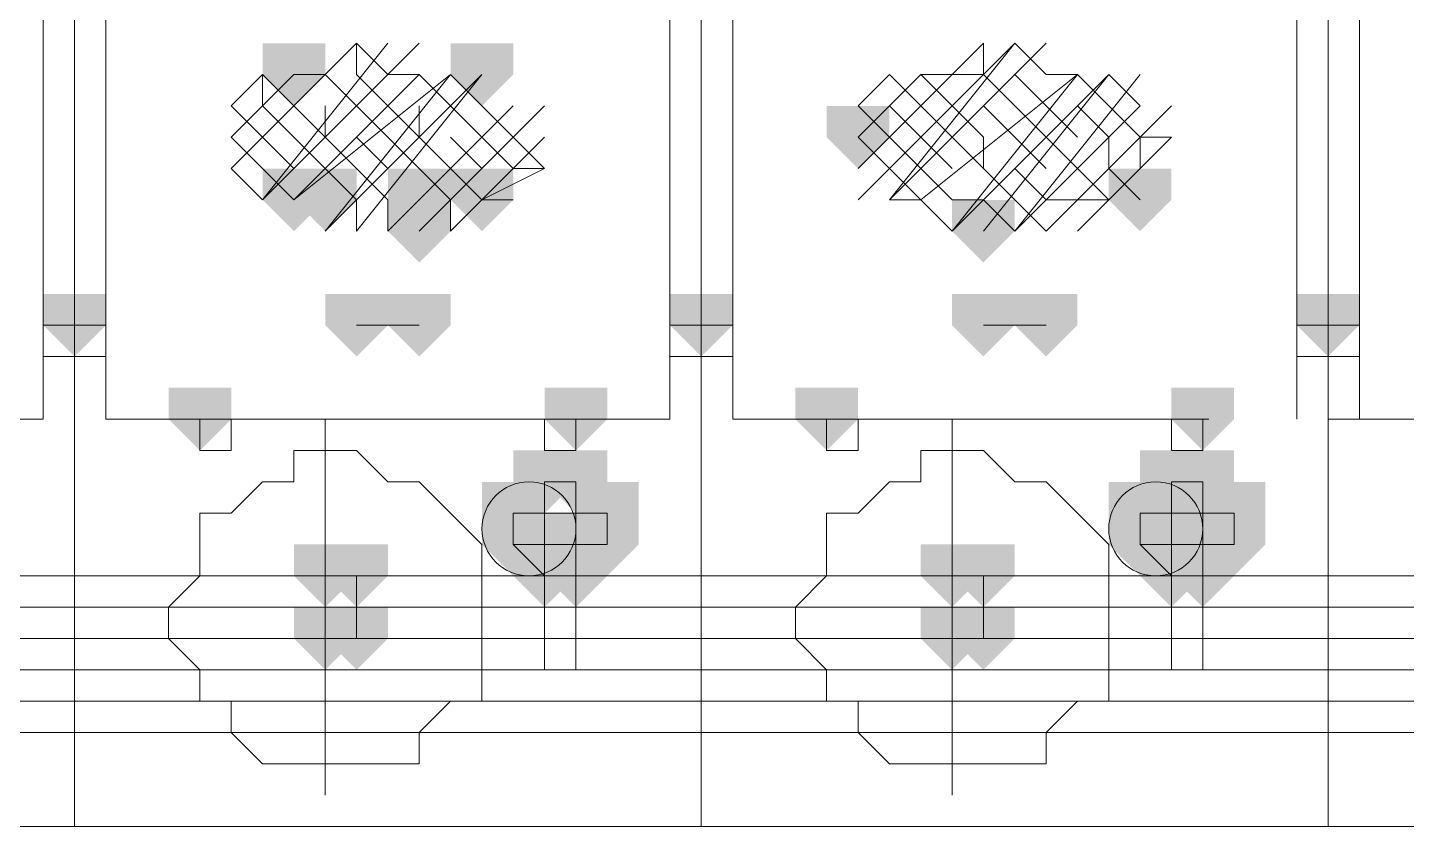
# Model space of a CAD drawing. Header units: millimetres. Extents: x 2315 to 4619, y 1334 to 1897.
# Drawn here: x 3735.823 to 3738.51, y 1516.958 to 1518.516 of the extents above; entities that cross this region are included whole.
import ezdxf

# ---------------------------------------------------------------- set-up
doc = ezdxf.new("R2010")
doc.units = ezdxf.units.MM
doc.linetypes.add('PDF_IMPORT', pattern=[1, 0.8, -0.2])
for name, color, linetype in [('PDF_3中心线层', 1, 'Continuous'), ('PDF_4虚线层', 2, 'Continuous'), ('PDF_5剖面线层', 2, 'Continuous'), ('PDF_剖面线层', 4, 'Continuous'), ('PDF_细实线层', 7, 'Continuous')]:
    doc.layers.add(name, color=color, linetype=linetype)

msp = doc.modelspace()

# ---------------------------------------------------------------- hatches: boundary and pattern name
at = {"layer": 'PDF_3中心线层', "transparency": 33554559}
for points in [[(3735.9143, 1517.9968), (3735.8532, 1517.9968), (3735.8532, 1517.9357), (3735.9143, 1517.8746), (3735.9754, 1517.9357), (3735.9754, 1517.9968)], [(3735.9143, 1517.9968), (3735.8532, 1517.9968), (3735.8532, 1517.9357), (3735.9143, 1517.8746), (3735.9754, 1517.9357), (3735.9754, 1517.9968)], [(3737.1359, 1517.9968), (3737.0748, 1517.9968), (3737.0748, 1517.9357), (3737.1359, 1517.8746), (3737.197, 1517.9357), (3737.197, 1517.9968)], [(3737.1359, 1517.9968), (3737.0748, 1517.9968), (3737.0748, 1517.9357), (3737.1359, 1517.8746), (3737.197, 1517.9357), (3737.197, 1517.9968)], [(3738.3575, 1517.9968), (3738.2965, 1517.9968), (3738.2965, 1517.9357), (3738.3575, 1517.8746), (3738.4186, 1517.9357), (3738.4186, 1517.9968)], [(3738.3575, 1517.9968), (3738.2965, 1517.9968), (3738.2965, 1517.9357), (3738.3575, 1517.8746), (3738.4186, 1517.9357), (3738.4186, 1517.9968)], [(3736.1586, 1517.8136), (3736.0975, 1517.8136), (3736.0975, 1517.7525), (3736.1586, 1517.6914), (3736.2197, 1517.7525), (3736.2197, 1517.8136)], [(3736.1586, 1517.8136), (3736.0975, 1517.8136), (3736.0975, 1517.7525), (3736.1586, 1517.6914), (3736.2197, 1517.7525), (3736.2197, 1517.8136)], [(3736.8916, 1517.8136), (3736.8305, 1517.8136), (3736.8305, 1517.7525), (3736.8916, 1517.6914), (3736.9527, 1517.7525), (3736.9527, 1517.8136)], [(3736.8916, 1517.8136), (3736.8305, 1517.8136), (3736.8305, 1517.7525), (3736.8916, 1517.6914), (3736.9527, 1517.7525), (3736.9527, 1517.8136)], [(3737.3802, 1517.8136), (3737.3192, 1517.8136), (3737.3192, 1517.7525), (3737.3802, 1517.6914), (3737.4413, 1517.7525), (3737.4413, 1517.8136)], [(3737.3802, 1517.8136), (3737.3192, 1517.8136), (3737.3192, 1517.7525), (3737.3802, 1517.6914), (3737.4413, 1517.7525), (3737.4413, 1517.8136)], [(3738.1132, 1517.8136), (3738.0521, 1517.8136), (3738.0521, 1517.7525), (3738.1132, 1517.6914), (3738.1743, 1517.7525), (3738.1743, 1517.8136)], [(3738.1132, 1517.8136), (3738.0521, 1517.8136), (3738.0521, 1517.7525), (3738.1132, 1517.6914), (3738.1743, 1517.7525), (3738.1743, 1517.8136)]]:
    msp.add_hatch(color=256, dxfattribs=at).paths.add_polyline_path(points)
at = {"layer": 'PDF_4虚线层', "transparency": 33554559}
for points in [[(3736.8305, 1517.5692), (3736.7694, 1517.5692), (3736.7694, 1517.5082), (3736.8305, 1517.4471), (3736.8916, 1517.5082), (3736.8916, 1517.5692)], [(3738.0521, 1517.5692), (3737.9911, 1517.5692), (3737.9911, 1517.5082), (3738.0521, 1517.4471), (3738.1132, 1517.5082), (3738.1132, 1517.5692)]]:
    msp.add_hatch(color=256, dxfattribs=at).paths.add_polyline_path(points)
at = {"layer": 'PDF_5剖面线层', "transparency": 33554559}
for points in [[(3736.3419, 1518.4855), (3736.2808, 1518.4855), (3736.2808, 1518.4244), (3736.3419, 1518.3633), (3736.4029, 1518.4244), (3736.4029, 1518.4855)], [(3736.7084, 1518.4855), (3736.6473, 1518.4855), (3736.6473, 1518.4244), (3736.7084, 1518.3633), (3736.7694, 1518.4244), (3736.7694, 1518.4855)], [(3737.4413, 1518.3633), (3737.3802, 1518.3633), (3737.3802, 1518.3022), (3737.4413, 1518.2411), (3737.5024, 1518.3022), (3737.5024, 1518.3633)], [(3736.3419, 1518.2411), (3736.2808, 1518.2411), (3736.2808, 1518.1801), (3736.3419, 1518.119), (3736.4029, 1518.1801), (3736.4029, 1518.2411)], [(3736.4029, 1518.2411), (3736.3419, 1518.2411), (3736.3419, 1518.1801), (3736.4029, 1518.119), (3736.464, 1518.1801), (3736.464, 1518.2411)], [(3736.5862, 1518.2411), (3736.5251, 1518.2411), (3736.5251, 1518.1801), (3736.5862, 1518.119), (3736.6473, 1518.1801), (3736.6473, 1518.2411)], [(3736.7084, 1518.2411), (3736.6473, 1518.2411), (3736.6473, 1518.1801), (3736.7084, 1518.119), (3736.7694, 1518.1801), (3736.7694, 1518.2411)], [(3737.9911, 1518.2411), (3737.93, 1518.2411), (3737.93, 1518.1801), (3737.9911, 1518.119), (3738.0521, 1518.1801), (3738.0521, 1518.2411)], [(3736.5862, 1518.1801), (3736.5251, 1518.1801), (3736.5251, 1518.119), (3736.5862, 1518.0579), (3736.6473, 1518.119), (3736.6473, 1518.1801)], [(3737.6857, 1518.1801), (3737.6246, 1518.1801), (3737.6246, 1518.119), (3737.6857, 1518.0579), (3737.7467, 1518.119), (3737.7467, 1518.1801)]]:
    msp.add_hatch(color=256, dxfattribs=at).paths.add_polyline_path(points)
at = {"layer": 'PDF_细实线层', "transparency": 33554559}
for points in [[(3735.9143, 1517.9968), (3735.8532, 1517.9968), (3735.8532, 1517.9357), (3735.9143, 1517.8746), (3735.9754, 1517.9357), (3735.9754, 1517.9968)], [(3736.464, 1517.9968), (3736.4029, 1517.9968), (3736.4029, 1517.9357), (3736.464, 1517.8746), (3736.5251, 1517.9357), (3736.5251, 1517.9968)], [(3736.5862, 1517.9968), (3736.5251, 1517.9968), (3736.5251, 1517.9357), (3736.5862, 1517.8746), (3736.6473, 1517.9357), (3736.6473, 1517.9968)], [(3737.1359, 1517.9968), (3737.0748, 1517.9968), (3737.0748, 1517.9357), (3737.1359, 1517.8746), (3737.197, 1517.9357), (3737.197, 1517.9968)], [(3737.6857, 1517.9968), (3737.6246, 1517.9968), (3737.6246, 1517.9357), (3737.6857, 1517.8746), (3737.7467, 1517.9357), (3737.7467, 1517.9968)], [(3737.8078, 1517.9968), (3737.7467, 1517.9968), (3737.7467, 1517.9357), (3737.8078, 1517.8746), (3737.8689, 1517.9357), (3737.8689, 1517.9968)], [(3738.3575, 1517.9968), (3738.2965, 1517.9968), (3738.2965, 1517.9357), (3738.3575, 1517.8746), (3738.4186, 1517.9357), (3738.4186, 1517.9968)], [(3736.1586, 1517.8136), (3736.0975, 1517.8136), (3736.0975, 1517.7525), (3736.1586, 1517.6914), (3736.2197, 1517.7525), (3736.2197, 1517.8136)], [(3736.8916, 1517.8136), (3736.8305, 1517.8136), (3736.8305, 1517.7525), (3736.8916, 1517.6914), (3736.9527, 1517.7525), (3736.9527, 1517.8136)], [(3737.3802, 1517.8136), (3737.3192, 1517.8136), (3737.3192, 1517.7525), (3737.3802, 1517.6914), (3737.4413, 1517.7525), (3737.4413, 1517.8136)], [(3738.1132, 1517.8136), (3738.0521, 1517.8136), (3738.0521, 1517.7525), (3738.1132, 1517.6914), (3738.1743, 1517.7525), (3738.1743, 1517.8136)], [(3736.8305, 1517.6914), (3736.7694, 1517.6914), (3736.7694, 1517.6303), (3736.8305, 1517.5692), (3736.8916, 1517.6303), (3736.8916, 1517.6914)], [(3736.8305, 1517.6914), (3736.7694, 1517.6914), (3736.7694, 1517.6303), (3736.8305, 1517.5692), (3736.8916, 1517.6303), (3736.8916, 1517.6914)], [(3736.8305, 1517.6914), (3736.7694, 1517.6914), (3736.7694, 1517.6303), (3736.8305, 1517.5692), (3736.8916, 1517.6303), (3736.8916, 1517.6914)], [(3736.8305, 1517.6914), (3736.7694, 1517.6914), (3736.7694, 1517.6303), (3736.8305, 1517.5692), (3736.8916, 1517.6303), (3736.8916, 1517.6914)], [(3736.8916, 1517.6914), (3736.8305, 1517.6914), (3736.8305, 1517.6303), (3736.8916, 1517.5692), (3736.9527, 1517.6303), (3736.9527, 1517.6914)], [(3738.0521, 1517.6914), (3737.9911, 1517.6914), (3737.9911, 1517.6303), (3738.0521, 1517.5692), (3738.1132, 1517.6303), (3738.1132, 1517.6914)], [(3738.0521, 1517.6914), (3737.9911, 1517.6914), (3737.9911, 1517.6303), (3738.0521, 1517.5692), (3738.1132, 1517.6303), (3738.1132, 1517.6914)], [(3738.0521, 1517.6914), (3737.9911, 1517.6914), (3737.9911, 1517.6303), (3738.0521, 1517.5692), (3738.1132, 1517.6303), (3738.1132, 1517.6914)], [(3738.0521, 1517.6914), (3737.9911, 1517.6914), (3737.9911, 1517.6303), (3738.0521, 1517.5692), (3738.1132, 1517.6303), (3738.1132, 1517.6914)], [(3738.1132, 1517.6914), (3738.0521, 1517.6914), (3738.0521, 1517.6303), (3738.1132, 1517.5692), (3738.1743, 1517.6303), (3738.1743, 1517.6914)], [(3736.7694, 1517.6303), (3736.7084, 1517.6303), (3736.7084, 1517.5692), (3736.7694, 1517.5082), (3736.8305, 1517.5692), (3736.8305, 1517.6303)], [(3736.7694, 1517.6303), (3736.7084, 1517.6303), (3736.7084, 1517.5692), (3736.7694, 1517.5082), (3736.8305, 1517.5692), (3736.8305, 1517.6303)], [(3736.7694, 1517.6303), (3736.7084, 1517.6303), (3736.7084, 1517.5692), (3736.7694, 1517.5082), (3736.8305, 1517.5692), (3736.8305, 1517.6303)], [(3736.7694, 1517.6303), (3736.7084, 1517.6303), (3736.7084, 1517.5692), (3736.7694, 1517.5082), (3736.8305, 1517.5692), (3736.8305, 1517.6303)], [(3736.7694, 1517.6303), (3736.7084, 1517.6303), (3736.7084, 1517.5692), (3736.7694, 1517.5082), (3736.8305, 1517.5692), (3736.8305, 1517.6303)], [(3736.7694, 1517.6303), (3736.7084, 1517.6303), (3736.7084, 1517.5692), (3736.7694, 1517.5082), (3736.8305, 1517.5692), (3736.8305, 1517.6303)], [(3736.7694, 1517.6303), (3736.7084, 1517.6303), (3736.7084, 1517.5692), (3736.7694, 1517.5082), (3736.8305, 1517.5692), (3736.8305, 1517.6303)], [(3736.9527, 1517.6303), (3736.8916, 1517.6303), (3736.8916, 1517.5692), (3736.9527, 1517.5082), (3737.0138, 1517.5692), (3737.0138, 1517.6303)], [(3736.9527, 1517.6303), (3736.8916, 1517.6303), (3736.8916, 1517.5692), (3736.9527, 1517.5082), (3737.0138, 1517.5692), (3737.0138, 1517.6303)], [(3736.9527, 1517.6303), (3736.8916, 1517.6303), (3736.8916, 1517.5692), (3736.9527, 1517.5082), (3737.0138, 1517.5692), (3737.0138, 1517.6303)], [(3736.9527, 1517.6303), (3736.8916, 1517.6303), (3736.8916, 1517.5692), (3736.9527, 1517.5082), (3737.0138, 1517.5692), (3737.0138, 1517.6303)], [(3736.9527, 1517.6303), (3736.8916, 1517.6303), (3736.8916, 1517.5692), (3736.9527, 1517.5082), (3737.0138, 1517.5692), (3737.0138, 1517.6303)], [(3736.9527, 1517.6303), (3736.8916, 1517.6303), (3736.8916, 1517.5692), (3736.9527, 1517.5082), (3737.0138, 1517.5692), (3737.0138, 1517.6303)], [(3736.9527, 1517.6303), (3736.8916, 1517.6303), (3736.8916, 1517.5692), (3736.9527, 1517.5082), (3737.0138, 1517.5692), (3737.0138, 1517.6303)], [(3737.9911, 1517.6303), (3737.93, 1517.6303), (3737.93, 1517.5692), (3737.9911, 1517.5082), (3738.0521, 1517.5692), (3738.0521, 1517.6303)], [(3737.9911, 1517.6303), (3737.93, 1517.6303), (3737.93, 1517.5692), (3737.9911, 1517.5082), (3738.0521, 1517.5692), (3738.0521, 1517.6303)], [(3737.9911, 1517.6303), (3737.93, 1517.6303), (3737.93, 1517.5692), (3737.9911, 1517.5082), (3738.0521, 1517.5692), (3738.0521, 1517.6303)], [(3737.9911, 1517.6303), (3737.93, 1517.6303), (3737.93, 1517.5692), (3737.9911, 1517.5082), (3738.0521, 1517.5692), (3738.0521, 1517.6303)], [(3737.9911, 1517.6303), (3737.93, 1517.6303), (3737.93, 1517.5692), (3737.9911, 1517.5082), (3738.0521, 1517.5692), (3738.0521, 1517.6303)], [(3737.9911, 1517.6303), (3737.93, 1517.6303), (3737.93, 1517.5692), (3737.9911, 1517.5082), (3738.0521, 1517.5692), (3738.0521, 1517.6303)], [(3737.9911, 1517.6303), (3737.93, 1517.6303), (3737.93, 1517.5692), (3737.9911, 1517.5082), (3738.0521, 1517.5692), (3738.0521, 1517.6303)], [(3738.1132, 1517.6303), (3738.0521, 1517.6303), (3738.0521, 1517.5692), (3738.1132, 1517.5082), (3738.1743, 1517.5692), (3738.1743, 1517.6303)], [(3738.1743, 1517.6303), (3738.1132, 1517.6303), (3738.1132, 1517.5692), (3738.1743, 1517.5082), (3738.2354, 1517.5692), (3738.2354, 1517.6303)], [(3738.1743, 1517.6303), (3738.1132, 1517.6303), (3738.1132, 1517.5692), (3738.1743, 1517.5082), (3738.2354, 1517.5692), (3738.2354, 1517.6303)], [(3738.1743, 1517.6303), (3738.1132, 1517.6303), (3738.1132, 1517.5692), (3738.1743, 1517.5082), (3738.2354, 1517.5692), (3738.2354, 1517.6303)], [(3738.1743, 1517.6303), (3738.1132, 1517.6303), (3738.1132, 1517.5692), (3738.1743, 1517.5082), (3738.2354, 1517.5692), (3738.2354, 1517.6303)], [(3736.7694, 1517.5692), (3736.7084, 1517.5692), (3736.7084, 1517.5082), (3736.7694, 1517.4471), (3736.8305, 1517.5082), (3736.8305, 1517.5692)], [(3736.7694, 1517.5692), (3736.7084, 1517.5692), (3736.7084, 1517.5082), (3736.7694, 1517.4471), (3736.8305, 1517.5082), (3736.8305, 1517.5692)], [(3736.7694, 1517.5692), (3736.7084, 1517.5692), (3736.7084, 1517.5082), (3736.7694, 1517.4471), (3736.8305, 1517.5082), (3736.8305, 1517.5692)], [(3736.7694, 1517.5692), (3736.7084, 1517.5692), (3736.7084, 1517.5082), (3736.7694, 1517.4471), (3736.8305, 1517.5082), (3736.8305, 1517.5692)], [(3736.7694, 1517.5692), (3736.7084, 1517.5692), (3736.7084, 1517.5082), (3736.7694, 1517.4471), (3736.8305, 1517.5082), (3736.8305, 1517.5692)], [(3736.7694, 1517.5692), (3736.7084, 1517.5692), (3736.7084, 1517.5082), (3736.7694, 1517.4471), (3736.8305, 1517.5082), (3736.8305, 1517.5692)], [(3736.7694, 1517.5692), (3736.7084, 1517.5692), (3736.7084, 1517.5082), (3736.7694, 1517.4471), (3736.8305, 1517.5082), (3736.8305, 1517.5692)], [(3736.8305, 1517.5692), (3736.7694, 1517.5692), (3736.7694, 1517.5082), (3736.8305, 1517.4471), (3736.8916, 1517.5082), (3736.8916, 1517.5692)], [(3736.8305, 1517.5692), (3736.7694, 1517.5692), (3736.7694, 1517.5082), (3736.8305, 1517.4471), (3736.8916, 1517.5082), (3736.8916, 1517.5692)], [(3736.8305, 1517.5692), (3736.7694, 1517.5692), (3736.7694, 1517.5082), (3736.8305, 1517.4471), (3736.8916, 1517.5082), (3736.8916, 1517.5692)], [(3736.8305, 1517.5692), (3736.7694, 1517.5692), (3736.7694, 1517.5082), (3736.8305, 1517.4471), (3736.8916, 1517.5082), (3736.8916, 1517.5692)], [(3736.8305, 1517.5692), (3736.7694, 1517.5692), (3736.7694, 1517.5082), (3736.8305, 1517.4471), (3736.8916, 1517.5082), (3736.8916, 1517.5692)], [(3736.8305, 1517.5692), (3736.7694, 1517.5692), (3736.7694, 1517.5082), (3736.8305, 1517.4471), (3736.8916, 1517.5082), (3736.8916, 1517.5692)], [(3736.8916, 1517.5692), (3736.8305, 1517.5692), (3736.8305, 1517.5082), (3736.8916, 1517.4471), (3736.9527, 1517.5082), (3736.9527, 1517.5692)], [(3736.8916, 1517.5692), (3736.8305, 1517.5692), (3736.8305, 1517.5082), (3736.8916, 1517.4471), (3736.9527, 1517.5082), (3736.9527, 1517.5692)], [(3736.9527, 1517.5692), (3736.8916, 1517.5692), (3736.8916, 1517.5082), (3736.9527, 1517.4471), (3737.0138, 1517.5082), (3737.0138, 1517.5692)], [(3736.9527, 1517.5692), (3736.8916, 1517.5692), (3736.8916, 1517.5082), (3736.9527, 1517.4471), (3737.0138, 1517.5082), (3737.0138, 1517.5692)], [(3736.9527, 1517.5692), (3736.8916, 1517.5692), (3736.8916, 1517.5082), (3736.9527, 1517.4471), (3737.0138, 1517.5082), (3737.0138, 1517.5692)], [(3736.9527, 1517.5692), (3736.8916, 1517.5692), (3736.8916, 1517.5082), (3736.9527, 1517.4471), (3737.0138, 1517.5082), (3737.0138, 1517.5692)], [(3736.9527, 1517.5692), (3736.8916, 1517.5692), (3736.8916, 1517.5082), (3736.9527, 1517.4471), (3737.0138, 1517.5082), (3737.0138, 1517.5692)], [(3736.9527, 1517.5692), (3736.8916, 1517.5692), (3736.8916, 1517.5082), (3736.9527, 1517.4471), (3737.0138, 1517.5082), (3737.0138, 1517.5692)], [(3736.9527, 1517.5692), (3736.8916, 1517.5692), (3736.8916, 1517.5082), (3736.9527, 1517.4471), (3737.0138, 1517.5082), (3737.0138, 1517.5692)], [(3737.9911, 1517.5692), (3737.93, 1517.5692), (3737.93, 1517.5082), (3737.9911, 1517.4471), (3738.0521, 1517.5082), (3738.0521, 1517.5692)], [(3737.9911, 1517.5692), (3737.93, 1517.5692), (3737.93, 1517.5082), (3737.9911, 1517.4471), (3738.0521, 1517.5082), (3738.0521, 1517.5692)], [(3737.9911, 1517.5692), (3737.93, 1517.5692), (3737.93, 1517.5082), (3737.9911, 1517.4471), (3738.0521, 1517.5082), (3738.0521, 1517.5692)], [(3737.9911, 1517.5692), (3737.93, 1517.5692), (3737.93, 1517.5082), (3737.9911, 1517.4471), (3738.0521, 1517.5082), (3738.0521, 1517.5692)], [(3737.9911, 1517.5692), (3737.93, 1517.5692), (3737.93, 1517.5082), (3737.9911, 1517.4471), (3738.0521, 1517.5082), (3738.0521, 1517.5692)], [(3737.9911, 1517.5692), (3737.93, 1517.5692), (3737.93, 1517.5082), (3737.9911, 1517.4471), (3738.0521, 1517.5082), (3738.0521, 1517.5692)], [(3737.9911, 1517.5692), (3737.93, 1517.5692), (3737.93, 1517.5082), (3737.9911, 1517.4471), (3738.0521, 1517.5082), (3738.0521, 1517.5692)], [(3738.0521, 1517.5692), (3737.9911, 1517.5692), (3737.9911, 1517.5082), (3738.0521, 1517.4471), (3738.1132, 1517.5082), (3738.1132, 1517.5692)], [(3738.0521, 1517.5692), (3737.9911, 1517.5692), (3737.9911, 1517.5082), (3738.0521, 1517.4471), (3738.1132, 1517.5082), (3738.1132, 1517.5692)], [(3738.0521, 1517.5692), (3737.9911, 1517.5692), (3737.9911, 1517.5082), (3738.0521, 1517.4471), (3738.1132, 1517.5082), (3738.1132, 1517.5692)], [(3738.0521, 1517.5692), (3737.9911, 1517.5692), (3737.9911, 1517.5082), (3738.0521, 1517.4471), (3738.1132, 1517.5082), (3738.1132, 1517.5692)], [(3738.0521, 1517.5692), (3737.9911, 1517.5692), (3737.9911, 1517.5082), (3738.0521, 1517.4471), (3738.1132, 1517.5082), (3738.1132, 1517.5692)], [(3738.0521, 1517.5692), (3737.9911, 1517.5692), (3737.9911, 1517.5082), (3738.0521, 1517.4471), (3738.1132, 1517.5082), (3738.1132, 1517.5692)], [(3738.1132, 1517.5692), (3738.0521, 1517.5692), (3738.0521, 1517.5082), (3738.1132, 1517.4471), (3738.1743, 1517.5082), (3738.1743, 1517.5692)], [(3738.1132, 1517.5692), (3738.0521, 1517.5692), (3738.0521, 1517.5082), (3738.1132, 1517.4471), (3738.1743, 1517.5082), (3738.1743, 1517.5692)], [(3738.1132, 1517.5692), (3738.0521, 1517.5692), (3738.0521, 1517.5082), (3738.1132, 1517.4471), (3738.1743, 1517.5082), (3738.1743, 1517.5692)], [(3738.1743, 1517.5692), (3738.1132, 1517.5692), (3738.1132, 1517.5082), (3738.1743, 1517.4471), (3738.2354, 1517.5082), (3738.2354, 1517.5692)], [(3738.1743, 1517.5692), (3738.1132, 1517.5692), (3738.1132, 1517.5082), (3738.1743, 1517.4471), (3738.2354, 1517.5082), (3738.2354, 1517.5692)], [(3738.1743, 1517.5692), (3738.1132, 1517.5692), (3738.1132, 1517.5082), (3738.1743, 1517.4471), (3738.2354, 1517.5082), (3738.2354, 1517.5692)], [(3738.1743, 1517.5692), (3738.1132, 1517.5692), (3738.1132, 1517.5082), (3738.1743, 1517.4471), (3738.2354, 1517.5082), (3738.2354, 1517.5692)], [(3736.4029, 1517.5082), (3736.3419, 1517.5082), (3736.3419, 1517.4471), (3736.4029, 1517.386), (3736.464, 1517.4471), (3736.464, 1517.5082)], [(3736.464, 1517.5082), (3736.4029, 1517.5082), (3736.4029, 1517.4471), (3736.464, 1517.386), (3736.5251, 1517.4471), (3736.5251, 1517.5082)], [(3736.8305, 1517.5082), (3736.7694, 1517.5082), (3736.7694, 1517.4471), (3736.8305, 1517.386), (3736.8916, 1517.4471), (3736.8916, 1517.5082)], [(3736.8305, 1517.5082), (3736.7694, 1517.5082), (3736.7694, 1517.4471), (3736.8305, 1517.386), (3736.8916, 1517.4471), (3736.8916, 1517.5082)], [(3736.8305, 1517.5082), (3736.7694, 1517.5082), (3736.7694, 1517.4471), (3736.8305, 1517.386), (3736.8916, 1517.4471), (3736.8916, 1517.5082)], [(3736.8305, 1517.5082), (3736.7694, 1517.5082), (3736.7694, 1517.4471), (3736.8305, 1517.386), (3736.8916, 1517.4471), (3736.8916, 1517.5082)], [(3736.8305, 1517.5082), (3736.7694, 1517.5082), (3736.7694, 1517.4471), (3736.8305, 1517.386), (3736.8916, 1517.4471), (3736.8916, 1517.5082)], [(3736.8916, 1517.5082), (3736.8305, 1517.5082), (3736.8305, 1517.4471), (3736.8916, 1517.386), (3736.9527, 1517.4471), (3736.9527, 1517.5082)], [(3736.8916, 1517.5082), (3736.8305, 1517.5082), (3736.8305, 1517.4471), (3736.8916, 1517.386), (3736.9527, 1517.4471), (3736.9527, 1517.5082)], [(3737.6246, 1517.5082), (3737.5635, 1517.5082), (3737.5635, 1517.4471), (3737.6246, 1517.386), (3737.6857, 1517.4471), (3737.6857, 1517.5082)], [(3737.6857, 1517.5082), (3737.6246, 1517.5082), (3737.6246, 1517.4471), (3737.6857, 1517.386), (3737.7467, 1517.4471), (3737.7467, 1517.5082)], [(3738.0521, 1517.5082), (3737.9911, 1517.5082), (3737.9911, 1517.4471), (3738.0521, 1517.386), (3738.1132, 1517.4471), (3738.1132, 1517.5082)], [(3738.0521, 1517.5082), (3737.9911, 1517.5082), (3737.9911, 1517.4471), (3738.0521, 1517.386), (3738.1132, 1517.4471), (3738.1132, 1517.5082)], [(3738.0521, 1517.5082), (3737.9911, 1517.5082), (3737.9911, 1517.4471), (3738.0521, 1517.386), (3738.1132, 1517.4471), (3738.1132, 1517.5082)], [(3738.0521, 1517.5082), (3737.9911, 1517.5082), (3737.9911, 1517.4471), (3738.0521, 1517.386), (3738.1132, 1517.4471), (3738.1132, 1517.5082)], [(3738.0521, 1517.5082), (3737.9911, 1517.5082), (3737.9911, 1517.4471), (3738.0521, 1517.386), (3738.1132, 1517.4471), (3738.1132, 1517.5082)], [(3738.1132, 1517.5082), (3738.0521, 1517.5082), (3738.0521, 1517.4471), (3738.1132, 1517.386), (3738.1743, 1517.4471), (3738.1743, 1517.5082)], [(3738.1132, 1517.5082), (3738.0521, 1517.5082), (3738.0521, 1517.4471), (3738.1132, 1517.386), (3738.1743, 1517.4471), (3738.1743, 1517.5082)], [(3736.4029, 1517.386), (3736.3419, 1517.386), (3736.3419, 1517.3249), (3736.4029, 1517.2638), (3736.464, 1517.3249), (3736.464, 1517.386)], [(3736.464, 1517.386), (3736.4029, 1517.386), (3736.4029, 1517.3249), (3736.464, 1517.2638), (3736.5251, 1517.3249), (3736.5251, 1517.386)], [(3737.6246, 1517.386), (3737.5635, 1517.386), (3737.5635, 1517.3249), (3737.6246, 1517.2638), (3737.6857, 1517.3249), (3737.6857, 1517.386)], [(3737.6857, 1517.386), (3737.6246, 1517.386), (3737.6246, 1517.3249), (3737.6857, 1517.2638), (3737.7467, 1517.3249), (3737.7467, 1517.386)]]:
    msp.add_hatch(color=256, dxfattribs=at).paths.add_polyline_path(points)

# ---------------------------------------------------------------- linework, layer by layer
at = {"layer": 'PDF_3中心线层', "lineweight": 18}
for points in [[(3735.9143, 1517.9357), (3735.9143, 1517.8746)], [(3737.1359, 1517.9357), (3737.1359, 1517.8746)], [(3738.3575, 1517.9357), (3738.3575, 1517.8746)], [(3736.1586, 1517.6914), (3736.1586, 1517.7525)], [(3736.8916, 1517.6914), (3736.8916, 1517.7525)], [(3737.3802, 1517.6914), (3737.3802, 1517.7525)], [(3738.1132, 1517.6914), (3738.1132, 1517.7525)], [(3736.8305, 1517.6303), (3736.8305, 1517.5692), (3736.7694, 1517.5692), (3736.7694, 1517.5082), (3736.8305, 1517.4471), (3736.8916, 1517.4471), (3736.8916, 1517.5082), (3736.9527, 1517.5082), (3736.9527, 1517.5692), (3736.8916, 1517.5692), (3736.8916, 1517.6303)], [(3738.0521, 1517.6303), (3738.0521, 1517.5692), (3737.9911, 1517.5692), (3737.9911, 1517.5082), (3738.0521, 1517.4471), (3738.1132, 1517.4471), (3738.1132, 1517.5082), (3738.1743, 1517.5082), (3738.1743, 1517.5692), (3738.1132, 1517.5692), (3738.1132, 1517.6303)], [(3736.4029, 1517.4471), (3736.464, 1517.4471), (3736.464, 1517.3249), (3736.4029, 1517.3249)], [(3737.6246, 1517.4471), (3737.6857, 1517.4471), (3737.6857, 1517.3249), (3737.6246, 1517.3249)]]:
    msp.add_lwpolyline(points, close=True, dxfattribs=at)
for points in [[(3736.4029, 1517.7525), (3736.4029, 1517.0195)], [(3737.6246, 1517.7525), (3737.6246, 1517.0195)], [(3736.8305, 1517.6303), (3736.8305, 1517.2638)], [(3738.0521, 1517.6303), (3738.0521, 1517.2638)], [(3736.9527, 1517.5082), (3736.7694, 1517.5082)], [(3736.8916, 1517.5082), (3736.8305, 1517.5082)], [(3738.1743, 1517.5082), (3737.9911, 1517.5082)], [(3738.1132, 1517.5082), (3738.0521, 1517.5082)], [(3732.9213, 1517.2028), (3740.984, 1517.2028), (3741.0451, 1517.2028), (3741.0451, 1517.2638), (3741.1062, 1517.2638), (3741.1062, 1517.3249), (3741.1062, 1517.386)], [(3736.0975, 1517.386), (3736.7694, 1517.386)], [(3737.3192, 1517.386), (3737.9911, 1517.386)]]:
    msp.add_lwpolyline(points, dxfattribs=at)
at = {"layer": 'PDF_4虚线层', "lineweight": 18}
for points in [[(3735.9143, 1520.0125), (3735.9143, 1516.9584)], [(3737.1359, 1520.0125), (3737.1359, 1516.9584)], [(3738.3575, 1520.0125), (3738.3575, 1516.9584)], [(3732.1884, 1517.386), (3740.8619, 1517.386)], [(3732.1884, 1517.3249), (3740.8619, 1517.3249)]]:
    msp.add_lwpolyline(points, dxfattribs=at)
for points in [[(3736.4029, 1517.6914), (3736.3419, 1517.6914), (3736.3419, 1517.6303), (3736.2808, 1517.6303), (3736.2197, 1517.5692), (3736.1586, 1517.5692), (3736.1586, 1517.5082), (3736.1586, 1517.4471), (3736.0975, 1517.386), (3736.0975, 1517.3249), (3736.1586, 1517.2638), (3736.1586, 1517.2028), (3736.2197, 1517.2028), (3736.2197, 1517.1417), (3736.2808, 1517.0806), (3736.3419, 1517.0806), (3736.4029, 1517.0806), (3736.464, 1517.0806), (3736.5251, 1517.0806), (3736.5862, 1517.0806), (3736.5862, 1517.1417), (3736.6473, 1517.2028), (3736.7084, 1517.2028), (3736.7084, 1517.2638), (3736.7084, 1517.3249), (3736.7084, 1517.386), (3736.7084, 1517.4471), (3736.7084, 1517.5082), (3736.6473, 1517.5692), (3736.5862, 1517.6303), (3736.5251, 1517.6303), (3736.464, 1517.6914)], [(3737.6246, 1517.6914), (3737.5635, 1517.6914), (3737.5635, 1517.6303), (3737.5024, 1517.6303), (3737.4413, 1517.5692), (3737.3802, 1517.5692), (3737.3802, 1517.5082), (3737.3802, 1517.4471), (3737.3192, 1517.386), (3737.3192, 1517.3249), (3737.3802, 1517.2638), (3737.3802, 1517.2028), (3737.4413, 1517.2028), (3737.4413, 1517.1417), (3737.5024, 1517.0806), (3737.5635, 1517.0806), (3737.6246, 1517.0806), (3737.6857, 1517.0806), (3737.7467, 1517.0806), (3737.8078, 1517.0806), (3737.8078, 1517.1417), (3737.8689, 1517.2028), (3737.93, 1517.2028), (3737.93, 1517.2638), (3737.93, 1517.3249), (3737.93, 1517.386), (3737.93, 1517.4471), (3737.93, 1517.5082), (3737.8689, 1517.5692), (3737.8078, 1517.6303), (3737.7467, 1517.6303), (3737.6857, 1517.6914)]]:
    msp.add_lwpolyline(points, close=True, dxfattribs=at)
at = {"layer": 'PDF_5剖面线层', "lineweight": 13}
for points in [[(3736.3419, 1518.1801), (3736.2808, 1518.2411), (3736.2197, 1518.3022), (3736.3419, 1518.4244), (3736.4029, 1518.4244), (3736.2197, 1518.2411), (3736.464, 1518.4855), (3736.464, 1518.4244), (3736.5251, 1518.3633), (3736.5862, 1518.3022), (3736.6473, 1518.2411), (3736.7084, 1518.1801), (3736.8305, 1518.2411), (3736.7694, 1518.3022), (3736.7084, 1518.3633), (3736.6473, 1518.4244)], [(3736.5251, 1518.4855), (3736.2808, 1518.1801), (3736.5862, 1518.4855)], [(3736.5862, 1518.4244), (3736.5251, 1518.4244), (3736.464, 1518.4855)], [(3737.5635, 1518.4244), (3737.6246, 1518.4244), (3737.4413, 1518.2411), (3737.6857, 1518.4855), (3737.6857, 1518.4244)], [(3737.4413, 1518.1801), (3737.7467, 1518.4855), (3737.5024, 1518.1801), (3737.8078, 1518.4855)], [(3738.0521, 1518.3022), (3737.9911, 1518.3022), (3737.93, 1518.3633), (3737.8689, 1518.4244), (3737.8078, 1518.4244), (3737.7467, 1518.4855)], [(3736.8305, 1518.2411), (3736.7694, 1518.2411), (3736.7084, 1518.3022), (3736.6473, 1518.3633), (3736.5862, 1518.4244), (3736.3419, 1518.1801), (3736.6473, 1518.4244), (3736.4029, 1518.119), (3736.7084, 1518.4244), (3736.464, 1518.119), (3736.464, 1518.1801), (3736.4029, 1518.2411), (3736.3419, 1518.3022), (3736.2808, 1518.3633), (3736.2808, 1518.4244), (3736.2197, 1518.3633), (3736.2808, 1518.3022), (3736.3419, 1518.2411)], [(3736.5251, 1518.119), (3736.5251, 1518.1801), (3736.464, 1518.2411), (3736.4029, 1518.3022), (3736.3419, 1518.3633), (3736.2808, 1518.4244)], [(3736.4029, 1518.4244), (3736.464, 1518.3633), (3736.5251, 1518.3022), (3736.5862, 1518.2411), (3736.6473, 1518.1801), (3736.6473, 1518.119), (3736.8305, 1518.3022)], [(3737.7467, 1518.119), (3737.6857, 1518.1801), (3737.6246, 1518.1801), (3737.5635, 1518.2411), (3737.5024, 1518.3022), (3737.4413, 1518.3633), (3737.5024, 1518.4244), (3737.5635, 1518.3633), (3737.6246, 1518.3022), (3737.6857, 1518.2411), (3737.7467, 1518.1801), (3737.8078, 1518.119), (3738.0521, 1518.3633)], [(3737.6246, 1518.119), (3737.5635, 1518.1801), (3737.5024, 1518.2411), (3737.4413, 1518.3022), (3737.5635, 1518.4244), (3737.6246, 1518.3633), (3737.6857, 1518.3022), (3737.6857, 1518.2411)], [(3737.5024, 1518.1801), (3737.5635, 1518.1801), (3737.8689, 1518.4244), (3737.6246, 1518.119), (3737.93, 1518.4244), (3737.6857, 1518.119)], [(3737.8078, 1518.3022), (3737.7467, 1518.3633), (3737.6857, 1518.4244), (3737.6246, 1518.4244)], [(3737.9911, 1518.4244), (3737.7467, 1518.119), (3737.9911, 1518.3633), (3737.93, 1518.4244)], [(3737.8689, 1518.3022), (3737.8078, 1518.3633), (3737.7467, 1518.4244)], [(3736.4029, 1518.3022), (3736.4029, 1518.3633)], [(3736.5251, 1518.119), (3736.7694, 1518.3633), (3736.5251, 1518.119)], [(3736.5862, 1518.119), (3736.8305, 1518.3633)], [(3736.5862, 1518.3022), (3736.5862, 1518.3633)], [(3736.7694, 1518.3022), (3736.7084, 1518.3633)], [(3737.6246, 1518.2411), (3737.5635, 1518.3022), (3737.5024, 1518.3633)], [(3737.8078, 1518.2411), (3737.7467, 1518.3022), (3737.6857, 1518.3633)], [(3737.9911, 1518.1801), (3737.93, 1518.2411), (3737.93, 1518.3022), (3737.8689, 1518.3633)], [(3736.5251, 1518.2411), (3736.464, 1518.3022)], [(3736.7084, 1518.2411), (3736.6473, 1518.3022)], [(3737.8689, 1518.119), (3738.0521, 1518.3022), (3737.93, 1518.1801), (3737.8689, 1518.1801), (3737.8078, 1518.1801), (3737.7467, 1518.2411)], [(3737.93, 1518.1801), (3737.8689, 1518.2411), (3737.8078, 1518.3022), (3737.8689, 1518.2411)], [(3737.9911, 1518.2411), (3737.9911, 1518.3022)], [(3736.2808, 1518.1801), (3736.2197, 1518.2411)], [(3736.7694, 1518.1801), (3736.7084, 1518.1801)]]:
    msp.add_lwpolyline(points, dxfattribs=at)
at = {"layer": 'PDF_剖面线层', "lineweight": 0}
for points in [[(3736.8305, 1517.6303), (3736.8305, 1517.6303)], [(3738.0521, 1517.6303), (3738.0521, 1517.6303)], [(3736.7694, 1517.5692), (3736.7694, 1517.5692)], [(3736.9527, 1517.5692), (3736.9527, 1517.5692)], [(3737.9911, 1517.5692), (3737.9911, 1517.5692)], [(3738.1743, 1517.5692), (3738.1743, 1517.5692)], [(3736.7694, 1517.5082), (3736.7694, 1517.5082)], [(3736.9527, 1517.5082), (3736.9527, 1517.5082)], [(3737.9911, 1517.5082), (3737.9911, 1517.5082)], [(3738.1743, 1517.5082), (3738.1743, 1517.5082)], [(3736.8305, 1517.4471), (3736.8305, 1517.4471)], [(3738.0521, 1517.4471), (3738.0521, 1517.4471)]]:
    msp.add_lwpolyline(points, dxfattribs=at)
at = {"layer": 'PDF_细实线层', "lineweight": 18}
for points in [[(3740.8619, 1517.1417), (3740.8619, 1516.9584), (3732.1884, 1516.9584), (3732.1884, 1520.0125), (3740.8619, 1520.0125), (3740.8619, 1517.2638), (3732.1884, 1517.2638)], [(3737.197, 1517.7525), (3737.197, 1518.7909), (3738.2965, 1518.7909), (3738.2965, 1517.7525)], [(3738.4186, 1517.7525), (3738.4186, 1518.7909), (3739.5181, 1518.7909), (3739.5181, 1517.7525)], [(3736.464, 1517.9357), (3736.5862, 1517.9357), (3736.464, 1517.9357)], [(3737.6857, 1517.9357), (3737.8078, 1517.9357), (3737.6857, 1517.9357)], [(3738.0521, 1517.5692), (3738.1132, 1517.5692)], [(3738.0521, 1517.5082), (3738.0521, 1517.5692)], [(3738.1132, 1517.5082), (3738.1132, 1517.5692)], [(3736.8916, 1517.5082), (3736.8305, 1517.5082), (3736.8916, 1517.5082)], [(3738.1132, 1517.5082), (3738.0521, 1517.5082), (3738.1132, 1517.5082)], [(3738.0521, 1517.5082), (3738.1132, 1517.5082)], [(3732.1884, 1517.4471), (3740.8619, 1517.4471)], [(3733.0435, 1517.2638), (3736.8305, 1517.2638), (3736.8305, 1517.4471), (3736.8916, 1517.4471), (3736.8916, 1517.2638), (3738.0521, 1517.2638), (3738.0521, 1517.4471), (3738.1132, 1517.4471), (3738.0521, 1517.4471), (3738.1132, 1517.4471), (3738.1132, 1517.2638), (3739.2738, 1517.2638)], [(3732.1884, 1517.386), (3740.8619, 1517.386)], [(3736.4029, 1517.386), (3736.4029, 1517.386)], [(3737.6246, 1517.386), (3737.6246, 1517.386)], [(3732.1884, 1517.3249), (3740.8619, 1517.3249)], [(3736.8305, 1517.3249), (3736.8305, 1517.3249)], [(3738.0521, 1517.3249), (3738.0521, 1517.3249)], [(3740.984, 1517.1417), (3733.0435, 1517.1417)]]:
    msp.add_lwpolyline(points, dxfattribs=at)
for points in [[(3734.7538, 1517.7525), (3735.8532, 1517.7525), (3735.8532, 1518.7909), (3734.7538, 1518.7909)], [(3735.9754, 1517.7525), (3737.0748, 1517.7525), (3737.0748, 1518.7909), (3735.9754, 1518.7909)], [(3735.8532, 1517.9357), (3735.9754, 1517.9357), (3735.9754, 1517.8746), (3735.8532, 1517.8746)], [(3735.8532, 1517.9357), (3735.9754, 1517.9357), (3735.9754, 1517.8746), (3735.8532, 1517.8746)], [(3737.0748, 1517.9357), (3737.197, 1517.9357), (3737.197, 1517.8746), (3737.0748, 1517.8746)], [(3737.0748, 1517.9357), (3737.197, 1517.9357), (3737.197, 1517.8746), (3737.0748, 1517.8746)], [(3738.2965, 1517.9357), (3738.4186, 1517.9357), (3738.4186, 1517.8746), (3738.2965, 1517.8746)], [(3738.2965, 1517.9357), (3738.4186, 1517.9357), (3738.4186, 1517.8746), (3738.2965, 1517.8746)], [(3736.2197, 1517.6914), (3736.2197, 1517.7525), (3736.1586, 1517.7525), (3736.1586, 1517.6914)], [(3736.8305, 1517.6914), (3736.8305, 1517.7525), (3736.8916, 1517.7525), (3736.8916, 1517.6914)], [(3737.4413, 1517.6914), (3737.4413, 1517.7525), (3737.3802, 1517.7525), (3737.3802, 1517.6914)], [(3738.0521, 1517.6914), (3738.0521, 1517.7525), (3738.1132, 1517.7525), (3738.1132, 1517.6914)], [(3736.8305, 1517.6303), (3736.8916, 1517.6303)], [(3738.0521, 1517.6303), (3738.1132, 1517.6303)], [(3736.8916, 1517.5692), (3736.8916, 1517.5082), (3736.8305, 1517.5082), (3736.8305, 1517.5692)], [(3738.1132, 1517.5692), (3738.1743, 1517.5692)], [(3738.1132, 1517.5082), (3738.1743, 1517.5082)], [(3736.4029, 1517.4471), (3736.464, 1517.4471), (3736.464, 1517.3249), (3736.4029, 1517.3249)], [(3736.8305, 1517.4471), (3736.8916, 1517.4471)], [(3737.6246, 1517.4471), (3737.6857, 1517.4471), (3737.6857, 1517.3249), (3737.6246, 1517.3249)]]:
    msp.add_lwpolyline(points, close=True, dxfattribs=at)
at = {"layer": 'PDF_细实线层', "linetype": 'PDF_IMPORT', "lineweight": 18, "ltscale": 1.160541}
msp.add_lwpolyline([(3737.197, 1517.7525), (3740.7397, 1517.7525)], dxfattribs=at)
at = {"layer": 'PDF_细实线层', "lineweight": 18}
for centre in [(3736.8, 1517.5387), (3738.0216, 1517.5387)]:
    msp.add_circle(centre, 0.0916, dxfattribs=at)

doc.saveas('drawing.dxf')
